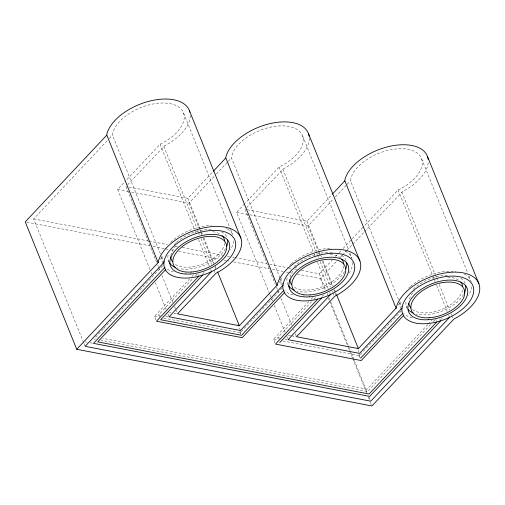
<?xml version="1.0" encoding="UTF-8"?>
<svg xmlns="http://www.w3.org/2000/svg" width="505" height="505" viewBox="0 0 505 505"><rect width="100%" height="100%" fill="white"/><g stroke="black" fill="none" stroke-linecap="round" stroke-linejoin="round"><path stroke-width="0.38" stroke-dasharray="2.52 1.89" d="M160.394 253.744L112.457 135.088L112.665 133.686A37.85 20.667 -22 0 1 134.475 110.488L136.672 109.389A37.85 20.667 -22 0 1 184.173 118.511L183.953 119.988A37.85 20.667 -22 0 1 162.143 143.186L160.066 144.228L126.199 180.26M161.935 257.657L160.325 259.299M280.004 278.059L231.473 157.945L231.688 156.544A37.85 20.667 -22 0 1 289.138 126.496A37.85 20.667 -22 0 1 281.165 166.05L279.082 167.086L245.222 203.117M233.663 241.005L233.443 242.482A37.85 20.667 -22 0 1 230.406 249.666M398.439 299.459L350.495 180.803L350.71 179.401A37.85 20.667 -22 0 1 408.16 149.354A37.85 20.667 -22 0 1 400.187 188.908L398.104 189.949L364.099 226.126M83.647 342.68L33.646 218.93L107.06 140.832M109.219 138.534L112.457 135.088M149.947 269.481L117.596 189.407L125.663 180.828M127.613 184.735L164.453 145.913A44.162 24.114 -22 0 0 189.893 118.845L190.158 117.122A44.162 24.114 -22 0 0 190.24 115.437M129.084 187.052L187.885 198.345L212.719 171.921M131.42 192.064L189.009 203.124L215.887 174.528M216.424 173.96L227.711 161.947M228.254 161.379L231.473 157.945M103.254 328.989L95.729 336.993L98.046 337.441M103.79 328.42L115.077 316.414M115.613 315.84L162.9 265.529M269.556 293.796L236.618 212.264L244.679 203.692M246.636 207.593L283.469 168.777A44.162 24.114 -22 0 0 309.262 138.301M155.906 319.829L154.492 316.326L189.811 278.76M191.95 276.481L193.554 274.777M159.542 316.951L158.69 314.855L193.074 278.274M195.227 275.989L197.373 273.697M202.568 274.158L204.714 271.867M247.336 209.758L306.907 221.203L331.741 194.779M249.672 214.776L308.031 225.981L333.294 199.103M335.446 196.817L346.733 184.805M347.27 184.237L350.495 180.803M278.817 282.724L280.963 280.439M163.759 318.106L240.191 332.789L282.459 287.818M301.491 270.371L319.299 273.792L332.252 260.006M335.49 256.565L338.729 253.119M339.265 252.544L340.888 250.821M343.047 248.523L351.682 239.332M352.225 238.758L363.556 226.701M297.18 274.108L320.423 278.571L336.595 261.363M340.37 257.348L341.986 255.631M342.529 255.057L346.297 251.042M346.84 250.467L352.231 244.729M352.768 244.161L364.092 232.117M364.629 231.542L402.491 191.635A44.162 24.114 -22 0 0 428.272 161.714M274.928 342.687L273.514 339.19L308.826 301.618M310.973 299.339L313.113 297.066M278.28 339.114L277.712 337.712L311.56 301.706M313.706 299.414L316.395 296.561M322.127 296.441L323.737 294.724M398.376 305.014L399.985 303.297M282.781 340.97L359.213 355.646L401.481 310.676M427.823 324.507L367.097 389.109L102.685 338.331M428.36 323.939L432.122 319.936M430.576 324.57L367.659 391.501L100.811 340.25M433.265 321.71L434.874 319.993M441.117 319.33L442.197 318.182M117.596 189.407L128.346 191.471M236.618 212.264L248.902 214.625M33.646 218.93L148.218 240.935M148.988 241.081L167.565 244.654M175.311 246.137L177.634 246.585M182.273 247.475L222.528 255.208M227.174 256.098L229.497 256.546M232.597 257.14L234.143 257.436M234.92 257.588L266.653 263.679M269.752 264.273L287.56 267.694M288.33 267.846L291.429 268.439M294.522 269.032L296.845 269.481M26.797 222.181L149.979 245.84M153.078 246.434L164.699 248.662M165.476 248.814L168.575 249.407M171.675 250.007L173.221 250.303M178.644 251.345L218.16 258.932M224.359 260.119L225.905 260.422M226.682 260.567L230.551 261.312M233.651 261.906L269.291 268.755M272.391 269.348L283.236 271.431M286.335 272.025L287.882 272.321M288.658 272.473L292.534 273.218M169.39 312.342L170.924 312.639M173.998 313.226L177.072 313.82M288.412 335.2L290.716 335.642M291.486 335.793L296.088 336.677M158.69 314.855L160.237 315.152M165.627 316.187L168.714 316.78M277.712 337.712L280.022 338.154M284.65 339.044L286.96 339.486M154.492 316.326L158.355 317.071M273.514 339.19L277.378 339.928M93.848 338.918L95.401 339.215M85.459 341.866L87.005 342.169M90.105 342.762L92.428 343.204M421.58 158.728L467.756 273.022M468.93 275.932L471.285 281.752M401.828 191.963L435.064 274.221M435.354 274.954L436.238 277.138M436.535 277.864L437.709 280.774M439.18 284.416L449.475 309.893M450.946 313.536L451.533 314.987M451.83 315.72L452.707 317.904M398.104 189.949L433.107 276.576M433.397 277.302L434.281 279.486M434.578 280.212L435.165 281.67M436.636 285.306L447.222 311.516M448.692 315.152L449.576 317.336M439.773 318.788L440.335 320.189M435.657 319.173L436.219 320.574M406.481 306.567L407.049 307.968M399.613 302.369L401.399 306.794M302.558 135.87L348.734 250.158M349.908 253.074L351.972 258.169M306.907 221.203L318.668 250.322M318.964 251.048L321.319 256.868M322.79 260.511L333.079 285.988M334.55 289.63L336.317 293.998M308.031 225.981L318.617 252.191M318.914 252.917L320.088 255.827M322.442 261.653L332.151 285.672M333.912 290.04L334.796 292.225M335.086 292.957L335.97 295.135M358.032 349.731L359.503 353.374M358.929 353.954L360.059 356.757M359.213 355.646L360.627 359.143M282.806 169.106L317.216 254.28M317.512 255.006L318.687 257.916M320.157 261.558L330.453 287.036M331.924 290.672L332.511 292.13M332.808 292.856L333.982 295.772M279.082 167.086L313.201 251.528M314.375 254.444L316.143 258.812M317.613 262.448L328.199 288.658M329.67 292.294L330.554 294.478M319.299 273.792L325.769 289.807M327.24 293.443L327.827 294.901M329.001 297.811L329.588 299.269M330.769 302.179L348.999 347.314M349.296 348.04L350.18 350.224M351.354 353.14L353.999 359.693M354.295 360.418L367.236 392.448M369.003 396.816L370.765 401.185M320.423 278.571L325.125 290.217M328.364 298.228L329.247 300.412M329.538 301.138L347.478 345.546M347.775 346.272L349.542 350.64M349.832 351.366L352.477 357.919M352.774 358.645L366.598 392.858M368.36 397.227L369.243 399.411M370.424 402.321L371.301 404.505M280.3 278.785L282.649 284.605M245.013 209.316L275.307 284.296M276.481 287.206L277.365 289.39M277.662 290.116L279.132 293.759M280.894 298.127L291.776 325.062M293.544 329.424L294.131 330.882M295.305 333.792L296.189 335.976M269.853 294.529L271.324 298.165M271.621 298.891L272.498 301.075M274.265 305.443L285.148 332.378M286.676 336.16L288.09 339.657M183.536 113.013L230.299 228.759M230.596 229.485L232.653 234.579M187.885 198.345L201.116 231.101M201.413 231.827L202.297 234.011M203.768 237.653L214.057 263.13M215.237 266.04L215.824 267.498M189.009 203.124L199.595 229.327M199.892 230.059L200.775 232.243M201.066 232.969L201.95 235.153M203.13 238.063L213.419 263.541M214.89 267.183L216.071 270.093M237.83 323.964L240.481 330.516M239.907 331.097L241.043 333.893M240.191 332.789L240.752 334.184M163.784 146.248L197.019 228.506M197.316 229.232L198.2 231.416M198.49 232.148L199.671 235.059M201.141 238.701L211.431 264.178M213.785 269.998L214.96 272.915M160.066 144.228L195.063 230.854M195.359 231.587L196.237 233.771M198.591 239.591L209.177 265.8M210.648 269.436L211.532 271.621M197.897 274.158L198.459 275.56M168.443 260.851L169.005 262.253M161.568 256.654L163.923 262.48M125.991 186.459L156.582 262.164M157.756 265.075L158.343 266.533M158.639 267.259L160.401 271.627M161.871 275.269L172.754 302.198M174.522 306.567L175.405 308.751M175.696 309.483L176.876 312.393M151.128 272.397L151.715 273.849M155.243 282.585L166.126 309.521M167.894 313.889L169.068 316.799M83.937 343.413L85.118 346.323M400.553 308.675L400.225 307.57A37.85 20.667 -22 0 1 399.973 303.372L400.2 301.895A37.85 20.667 -22 0 1 400.579 300.387M162.572 263.155L162.181 261.855A37.85 20.667 -22 0 1 162.534 254.671M186.332 273.06A37.85 20.667 -22 0 1 184.855 273.136M173.587 271.961A37.85 20.667 -22 0 1 165.608 267.713M170.722 242.337A37.85 20.667 -22 0 1 183.965 232.982L186.162 231.883A37.85 20.667 -22 0 1 211.469 225.501M226.253 228.342A37.85 20.667 -22 0 1 227.187 228.853M227.629 229.125A37.85 20.667 -22 0 1 232.489 234.263M471.708 286.72A37.85 20.667 -22 0 1 468.451 295.381M412.213 317.841A37.85 20.667 -22 0 1 403.647 313.428M408.766 288.058A37.85 20.667 -22 0 1 409.82 287.067M410.369 286.581A37.85 20.667 -22 0 1 455.731 271.538M464.297 274.057A37.85 20.667 -22 0 1 470.527 279.985M352.755 262.417A37.85 20.667 -22 0 1 349.088 273.041M304.61 295.962A37.85 20.667 -22 0 1 303.151 296.018M293.19 294.977A37.85 20.667 -22 0 1 284.631 290.571M281.203 284.713A37.85 20.667 -22 0 1 280.957 280.515L281.178 279.038A37.85 20.667 -22 0 1 282.087 276.001M289.744 265.194A37.85 20.667 -22 0 1 290.798 264.21M291.347 263.724A37.85 20.667 -22 0 1 331.924 248.353M345.275 251.2A37.85 20.667 -22 0 1 352.048 258.364M343.722 265.946A28.387 15.503 -22 0 1 323.004 286.411A28.387 15.503 -22 0 1 293.512 286.689M290.091 277.327A28.387 15.503 -22 0 1 293.443 270.383M295.393 268.073A28.387 15.503 -22 0 1 296.511 266.943M330.238 254.4A28.387 15.503 -22 0 1 340.13 257.689M344.517 271.602A31.544 17.227 -22 0 1 297.129 291.183M287.913 284.744A31.544 17.227 -22 0 1 287.118 277.895M294.257 266.362A31.544 17.227 -22 0 1 295.589 265.131M297.016 263.932A31.544 17.227 -22 0 1 333.395 252.601M341.677 255.353A31.544 17.227 -22 0 1 346.177 260.668M462.574 289.914A28.387 15.503 -22 0 1 440.297 309.944A28.387 15.503 -22 0 1 411.695 308.833M409.391 299.055A28.387 15.503 -22 0 1 414.416 290.93M447.701 277.182A28.387 15.503 -22 0 1 458.212 279.896M463.54 294.459A31.544 17.227 -22 0 1 416.152 314.041M407.503 308.58A31.544 17.227 -22 0 1 406.14 300.753M413.273 289.22A31.544 17.227 -22 0 1 449.021 275.193M460.699 278.211A31.544 17.227 -22 0 1 465.2 283.526M224.7 243.088A28.387 15.503 -22 0 1 203.982 263.547A28.387 15.503 -22 0 1 174.49 263.831M170.898 255.574A28.387 15.503 -22 0 1 175.349 246.364M212.719 231.7A28.387 15.503 -22 0 1 220.174 234.175M225.495 248.744A31.544 17.227 -22 0 1 179.629 268.666M178.107 268.325A31.544 17.227 -22 0 1 176.674 267.902M168.891 261.887A31.544 17.227 -22 0 1 168.411 253.781M173.991 244.761A31.544 17.227 -22 0 1 174.812 243.921M175.235 243.505A31.544 17.227 -22 0 1 176.112 242.684M176.567 242.274A31.544 17.227 -22 0 1 212.706 229.567M221.512 231.839A31.544 17.227 -22 0 1 227.155 237.811"/><path stroke-width="0.76" d="M106.656 135.277L25.25 221.884L76.722 349.277L158.128 262.669L106.725 134.829A44.162 24.114 -22 0 1 132.165 107.761L134.734 106.479A44.162 24.114 -22 0 1 189.867 112.224M158.128 262.669L158.191 262.221A44.162 24.114 -22 0 1 183.637 235.153L186.2 233.872A44.162 24.114 -22 0 1 241.624 244.515L241.365 246.238A44.162 24.114 -22 0 1 215.919 273.306L177.463 313.845L239.351 325.731L277.213 285.079A44.162 24.114 -22 0 1 344.24 250.019A44.162 24.114 -22 0 1 334.941 296.164L296.486 336.709L358.373 348.595L396.236 307.936A44.162 24.114 -22 0 1 463.262 272.877A44.162 24.114 -22 0 1 453.963 319.027L371.895 405.963L76.722 349.277M277.144 285.527L225.748 157.686A44.162 24.114 -22 0 1 268.142 124.085A44.162 24.114 -22 0 1 309.092 136.129M396.166 308.385L344.763 180.544A44.162 24.114 -22 0 1 386.249 147.182A44.162 24.114 -22 0 1 427.905 157.939M213.261 171.346L225.678 158.134M163.923 262.48L85.118 346.323L370.765 401.185L449.576 317.336M164.491 267.858L93.507 343.368L369.641 396.4L440.619 320.89M165.419 269.859L97.705 341.891L369.073 394.014L436.787 321.975M198.743 276.26L156.474 321.231L242.166 337.687L284.441 292.717M202.574 275.168L160.672 319.753L241.605 335.295L283.513 290.716M211.532 271.621L169.068 316.799L240.481 330.516L282.945 285.338M332.277 194.204L344.7 180.992M317.765 299.118L275.496 344.088L361.189 360.545L403.457 315.575M279.694 342.611L321.597 298.032M330.554 294.478L288.09 339.657L359.503 353.374L401.967 308.195M360.627 358.152L402.529 313.573M427.457 156.424L478.923 283.816M308.435 133.566L359.901 260.959M336.608 294.724L358.373 348.595M189.413 110.709L240.879 238.101M217.592 271.867L239.351 325.731M428.019 158.463A44.162 24.114 -22 0 1 428.183 159.523M341.696 259.179A28.387 15.503 -22 0 1 343.709 263.812M291.322 284.372A28.387 15.503 -22 0 1 289.87 279.517M346.695 262.878A31.544 17.227 -22 0 1 345.767 269.014M294.352 290.261A31.544 17.227 -22 0 1 288.488 285.723M460.718 282.036A28.387 15.503 -22 0 1 462.731 286.67M410.963 308.056A28.387 15.503 -22 0 1 408.949 303.429M465.717 285.735A31.544 17.227 -22 0 1 464.221 293.165M413.374 313.119A31.544 17.227 -22 0 1 408.204 309.502M221.941 235.545A28.387 15.503 -22 0 1 224.687 240.954M172.3 261.514A28.387 15.503 -22 0 1 170.848 256.66M227.679 240.02A31.544 17.227 -22 0 1 226.745 246.156M175.33 267.397A31.544 17.227 -22 0 1 169.465 262.865M164.138 261.079L163.91 262.556A37.85 20.667 -22 0 0 164.163 266.754L165.779 270.472A37.85 20.667 -22 0 0 197.518 276.57L204.557 274.512A37.85 20.667 -22 0 0 211.412 271.684L213.615 270.579A37.85 20.667 -22 0 0 235.418 247.381L235.646 245.903A37.85 20.667 -22 0 0 188.144 236.782L185.941 237.88A37.85 20.667 -22 0 0 164.138 261.079M283.16 283.936L282.933 285.413A37.85 20.667 -22 0 0 283.179 289.611L284.801 293.329A37.85 20.667 -22 0 0 316.54 299.427L323.579 297.376A37.85 20.667 -22 0 0 330.434 294.541L332.637 293.437A37.85 20.667 -22 0 0 340.604 253.889A37.85 20.667 -22 0 0 283.16 283.936M402.182 306.794L401.955 308.277A37.85 20.667 -22 0 0 402.201 312.475L403.817 316.187A37.85 20.667 -22 0 0 435.556 322.285L442.601 320.233A37.85 20.667 -22 0 0 449.456 317.399L451.653 316.3A37.85 20.667 -22 0 0 459.626 276.746A37.85 20.667 -22 0 0 402.182 306.794M309.243 296.864A31.544 17.227 -22 0 0 348.16 265.567A31.544 17.227 -22 0 0 298.998 268.83A31.544 17.227 -22 0 0 309.243 296.864M310.196 294.888A28.387 15.503 -22 0 0 345.218 266.722A28.387 15.503 -22 0 0 300.98 269.657A28.387 15.503 -22 0 0 310.196 294.888M428.265 319.722A31.544 17.227 -22 0 0 467.175 288.424A31.544 17.227 -22 0 0 418.02 291.694A31.544 17.227 -22 0 0 428.265 319.722M429.218 317.746A28.387 15.503 -22 0 0 464.24 289.58A28.387 15.503 -22 0 0 419.996 292.515A28.387 15.503 -22 0 0 429.218 317.746M190.221 274.007A31.544 17.227 -22 0 0 229.137 242.709A31.544 17.227 -22 0 0 179.976 245.973A31.544 17.227 -22 0 0 190.221 274.007M191.18 272.031A28.387 15.503 -22 0 0 226.202 243.864A28.387 15.503 -22 0 0 181.958 246.8A28.387 15.503 -22 0 0 191.18 272.031"/></g></svg>
